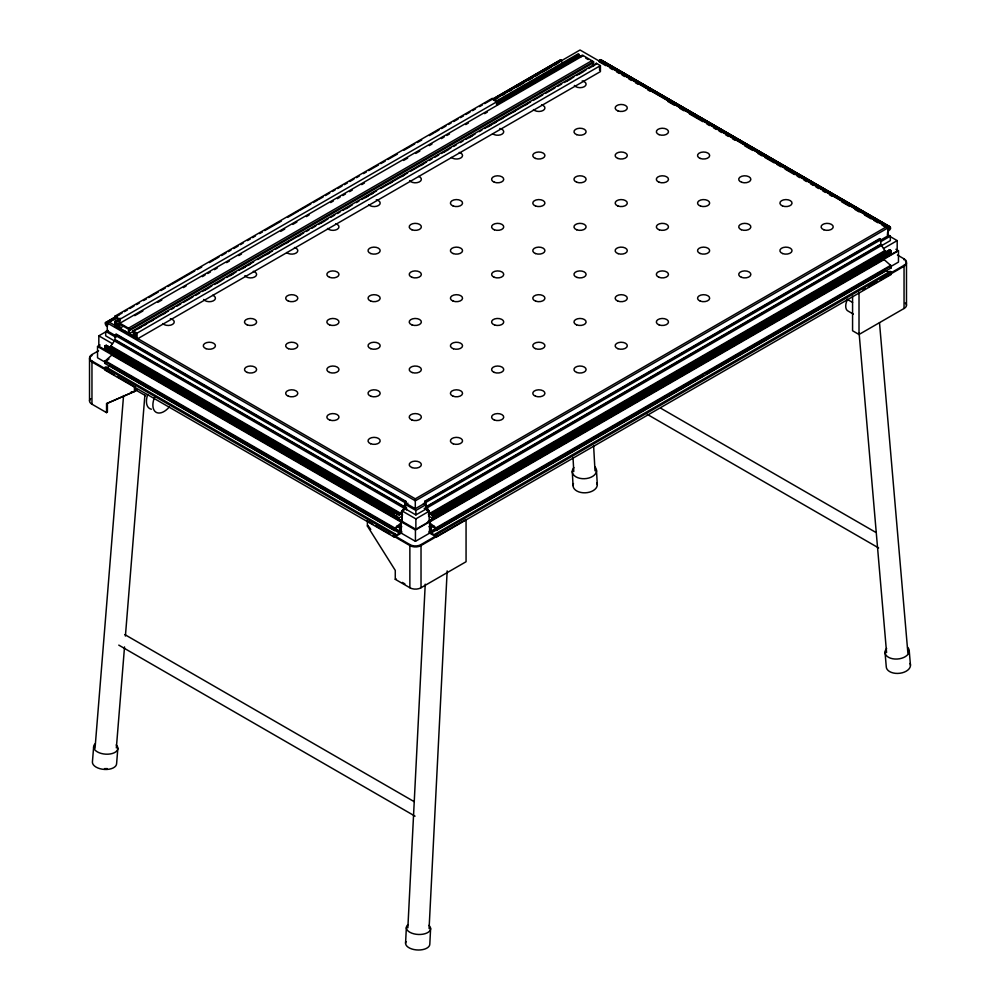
<?xml version="1.0" encoding="UTF-8"?>
<svg xmlns="http://www.w3.org/2000/svg" width="1000" height="1000" viewBox="0 0 1000 1000"><rect width="100%" height="100%" fill="white"/><g stroke="black" fill="none" stroke-linecap="round" stroke-linejoin="round"><path stroke-width="1.5" d="M405.562 943.25L406.35 927.725M407.863 927.75L425.238 584.163M429.087 928.512L447.163 570.925M430.6 928.587L429.812 944.112A12.138 6.312 2.9 0 1 416.138 949.887A12.138 6.312 2.9 0 1 405.975 941.625M93.637 746.912L92.4 762.175A12.138 6.55 4.6 0 0 104.513 769.438A12.138 6.55 4.6 0 0 116.613 763.55L117.85 748.288M95.037 748.275L123.562 395.562M116.35 747.925L124.525 646.925M125.4 636.05L144.875 395.213M112.2 349.438L109.513 347.887L114.987 340.112L115.2 335.275L116.237 334.087L405.838 501.287L406.15 504.175M401.763 532.863L394.338 537.15L104.75 369.963L104.75 367.55L105.887 366.887L395.487 534.087L395.487 535.475L399.562 533.112L399.6 525.35L395.538 528.462L395.538 529.85L394.338 530.55L394.338 528.562L402.212 522L402.2 516.188L398.488 518.013L396.438 515.325L394.588 516.062L104.8 348.8L105.087 346L106.188 345.25L399.1 515.075L404.575 507.312L404.787 502.463L405.838 501.287M424.613 504.062L424.938 501.175L425.975 502.35L425.975 506.763L427.212 507.775C430.45 513.35 429.925 516.125 434.712 513.65L434.988 512.325L889.75 249.775L891.062 250.95L890.938 253.388M394.338 530.55L104.75 363.35L104.75 361.362L112.875 354.15L402.463 521.337M394.588 516.062C392.775 515.037 396.262 510.487 396.05 513.763L397.062 513.288M107.475 326.55C105.487 326.538 104.05 321.163 106.8 322.9L107.85 324.975M887.425 233.4C886.975 230.263 892.3 229.938 890.113 226.838L600.525 59.638L599.438 60.163L599.163 61.788L605.9 65.675M887.738 229.675L890.113 226.838M888.475 250.613L886.425 252.413L885.525 251.9L880.75 244.2L880.75 239.788L879.7 238.612L424.938 501.175M428.462 514.75L428.738 513.013M429.012 532.75L436.425 537.038L891.2 274.475L891.2 272.075L890.05 271.413L435.288 533.962L435.288 535.35L431.2 533L431.163 525.237L435.225 528.35L435.225 529.738L436.425 530.425L891.2 267.875L891.2 265.887L883.062 258.663L428.3 521.225M889.75 249.775L432.075 514.138M106.962 360.487L109 358.938M428.562 516.075L431.775 517.85L437.375 514.612M886.538 255.3L887.225 255.312L431.987 517.725M119.675 319.538L115.625 321.875L115.625 322.863L119.05 324.85L119.05 319.775L115.625 317.787L115.625 318.775L114.763 318.288L114.763 316.3L492.3 98.338L497.45 101.3L497.45 105.125L496.6 104.625L496.6 101.8L493.162 99.825M105.5 322.562L115.35 316.925M117.638 315.55L122.1 313.038M124.388 311.663L127.5 309.913M129.787 308.538L134.05 306.025M136.525 304.65L139.45 302.913M143.5 300.575L146.387 299.012M148.675 297.638L158.338 292M160.825 290.625L165.275 288.1M167.787 286.55L170.487 284.988M171.612 284.387L182.825 277.975M183.762 277.375L194.775 270.963M197.262 269.587L201.713 267.062M209.4 262.575L213.863 260.05M214.8 259.462L219.062 256.95M221.55 255.562L226 253.038M228.3 251.663L230.987 250.113M233.688 248.55L238.15 246.038M240.438 244.65L243.363 242.925M247.413 240.588L250.3 239.025M252.587 237.638L255.5 235.912M259.55 233.575L262.438 232.013M264.725 230.625L281.337 221.1M287.675 217.387L298.688 210.975M299.812 210.375L310.837 203.962M313.312 202.587L317.762 200.062M318.712 199.462L323.162 196.95M325.45 195.575L329.725 193.062M332.425 191.5L335.125 189.938M337.6 188.562L342.062 186.038M344.35 184.662L347.463 182.925M349.75 181.55L354.012 179.037M356.488 177.65L359.412 175.912M363.462 173.575L366.35 172.013M368.638 170.637L378.5 165M380.788 163.625L385.238 161.112M387.75 159.562L397.388 154.1M403.725 150.387L414.738 143.975M417.212 142.587L421.675 140.075M429.363 135.575L433.825 133.062M434.762 132.463L439.025 129.95M441.512 128.575L445.962 126.05M448.475 124.5L451.175 122.938M453.65 121.562L458.113 119.038M460.4 117.662L463.512 115.925M465.8 114.55L470.062 112.037M472.55 110.65L475.462 108.912M479.513 106.575L482.4 105.013M484.688 103.637L560.675 59.825L561.85 61.975M105.363 322.887L118.863 315.1M492.663 99.288L560.675 59.825M106.8 322.9L114.9 318.225M494.1 99.3L561.575 60.35M115.725 335.775L107.263 330.887L107.263 322.962L117.075 317.288M493.65 99.875L580.037 50L888.075 227.85L888.075 235.775L879.963 240.45M107.075 323.438L115.175 318.762M494.375 99.838L498.425 97.5M502.463 95.162L505.163 93.612M509.212 91.275L511.912 89.712M515.962 87.375L524.062 82.7M528.112 80.363L532.163 78.025M534.85 76.475L538.9 74.138M541.6 72.575L551.05 67.125M553.75 65.562L557.8 63.225M496.6 104.625L582.4 55.087L593.55 61.675L593.55 62.663L130.213 330.175L129.35 329.675L129.35 333.638L133.85 336.238L133 330.8L596.337 63.288L600.425 65.638L600.425 71.588L137.075 339.087L114.763 326.213L114.763 321.388L120.162 318.263M495.712 101.45L578.112 53.875L578.962 54.363L578.962 55.362L496.562 102.938M114.763 316.3L119.913 319.275L578.962 54.363M115.625 322.863L119.675 320.525M500.613 101.587L503.325 100.025M512.775 94.562L515.475 93M519.525 90.662L522.238 89.1M531.688 83.65L534.388 82.088M566.812 63.362L570.862 61.025M115.625 325.712L119.05 327.7L119.05 325.838L115.625 323.862L115.625 325.712L118.325 324.162M593.55 61.675L130.213 329.188L119.913 323.237L583.263 55.575M112.55 354.162L98.825 346.238L98.825 335.838L108.138 330.462M134.775 315.65L142.875 310.975M157.738 302.387L161.788 300.05M183.4 287.575L186.1 286.012M202.312 276.65L205.012 275.1M207.712 273.538L210.425 271.975M214.475 269.637L217.175 268.075M226.625 262.613L229.338 261.062M238.787 255.6L241.488 254.037M280.663 231.425L284.713 229.075M292.825 224.4L296.875 222.062M306.325 216.6L309.037 215.037M330.65 202.562L333.35 201M337.4 198.663L340.1 197.1M342.8 195.55L345.5 193.988M349.562 191.65L352.262 190.087M361.712 184.625L364.412 183.062M403.587 160.45L407.65 158.112M415.75 153.425L419.8 151.088M429.263 145.625L431.962 144.075M441.413 138.613L444.125 137.05M446.825 135.488L449.525 133.938M465.737 124.575L468.438 123.012M484.65 113.65L487.35 112.1M119.913 328.188L128.488 333.15L128.488 329.188L119.913 324.225L119.913 328.188L123.963 325.85M128.488 328.188L591.838 60.688M105.262 362.262L97.537 357.8L97.537 346.488L100.113 345M135.287 386.012L135.287 391.075L107.4 403.212L107.4 412.125L106.55 412.625L91.962 404.2L91.962 361.025A7.625 4.4 0 0 1 91.962 354.575L98.588 350.75M399.55 514.987L107.463 346.1L106.463 346.562L106.188 345.25M129.35 333.638L149.613 321.95M152.312 320.387L161.775 314.925M164.475 313.363L168.525 311.025M171.225 309.462L173.925 307.9M176.625 306.35L180.688 304M183.388 302.45L192.838 296.988M195.538 295.425L199.6 293.087M202.3 291.525L205 289.962M207.7 288.412L211.75 286.062M214.45 284.513L217.162 282.95M221.213 280.613L223.912 279.05M226.612 277.488L236.075 272.025M238.775 270.475L253.625 261.887M257.688 259.55L272.538 250.975M275.25 249.412L284.7 243.95M287.4 242.387L296.863 236.938M299.562 235.375L303.612 233.038M306.312 231.475L309.012 229.913M311.712 228.35L315.775 226.012M318.475 224.45L321.175 222.9M325.225 220.55L327.925 219M330.625 217.438L334.688 215.1M337.388 213.538L340.087 211.975M342.788 210.413L346.838 208.075M349.538 206.513L352.238 204.963M356.3 202.613L359 201.062M361.7 199.5L376.562 190.912M380.613 188.575L388.713 183.9M391.413 182.338L407.625 172.975M410.325 171.425L419.787 165.963M422.488 164.4L426.538 162.062M429.237 160.5L431.95 158.938M434.65 157.387L438.7 155.037M441.4 153.488L444.1 151.925M446.8 150.363L450.85 148.025M453.562 146.463L456.262 144.9M460.312 142.562L463.013 141M465.712 139.45L475.175 133.988M479.225 131.65L481.925 130.087M484.625 128.525L499.487 119.95M503.537 117.613L511.65 112.925M514.35 111.363L523.8 105.913M526.5 104.35L530.562 102.013M533.263 100.45L542.712 94.987M545.413 93.425L554.875 87.975M557.575 86.412L561.625 84.075M564.325 82.513L567.025 80.95M569.738 79.388L573.787 77.05M576.487 75.487L579.188 73.938M583.237 71.588L585.938 70.037M588.65 68.475L591.35 66.912M138.4 328.663L141.1 327.1M143.8 325.55L146.5 323.988M150.562 321.65L153.262 320.087M162.712 314.625L165.413 313.062M204.587 290.45L208.65 288.113M216.75 283.425L220.8 281.087M230.263 275.625L232.963 274.075M242.413 268.612L245.125 267.05M247.825 265.487L250.525 263.938M266.737 254.575L269.438 253.012M285.65 243.65L288.35 242.1M297.8 236.637L300.5 235.075M320.763 223.375L324.825 221.038M346.438 208.562L349.137 207M365.35 197.638L368.05 196.075M370.75 194.525L373.45 192.963M389.663 183.6L392.362 182.037M401.825 176.588L404.525 175.025M420.725 165.662L423.438 164.1M443.7 152.4L447.75 150.062M469.363 137.587L472.062 136.025M488.275 126.662L490.975 125.113M493.675 123.55L496.375 121.988M500.438 119.65L503.137 118.088M512.587 112.625L515.288 111.075M524.75 105.612L527.45 104.05M566.625 81.438L570.675 79.088M578.787 74.412L582.837 72.075M592.288 66.612L594.987 65.05M133 330.8L137.075 333.15L600.425 65.638M104.75 363.35L105.95 362.663M106.912 367.688L109.975 365.925M106.55 412.625L106.55 403.7L107.4 403.212M106.55 403.7L135.287 391.075M392.612 535.562L409.862 545.55A7.625 4.4 0 0 0 421.025 545.55L466.062 519.513L466.062 561.737L421.025 587.737A7.625 4.4 0 0 1 409.862 587.737L395.275 579.325L395.275 570.4L367.388 526.062L368.25 525.575M423.413 503.413L425.737 504.762L425.737 509.225L415.875 514.925L405.575 508.975L405.575 504.513L407.9 503.175M137.312 338.325L415.3 498.825L886.363 226.85M888.075 227.85L415.3 500.8L107.263 322.962M402.137 521.362L402.137 510.95L406.138 508.65M425.45 501.463L880.212 238.912M425.975 502.35L880.75 239.788M405.838 503.275L415.3 508.725L426.087 502.5M880.462 241.85L890.325 236.163L890.325 240.613L881.688 245.6M405.575 504.513L415.875 510.462L425.737 504.762M425.975 506.763L880.75 244.2M426.188 507.188L880.95 244.638M427.212 507.775L881.975 245.225M883.888 248.3L897.188 240.613L897.188 251.025L883.888 258.7M401.763 526.775L400.688 527.388L400.688 532.15L401.763 531.525M402.137 510.95L415.875 518.888L429.175 511.2L429.175 521.613M430.312 513.062L885.075 250.5M104.75 367.55L394.338 534.75L395.487 534.087M430.45 513.862L885.212 251.312M430.763 514.45L885.525 251.9M431.213 514.875L885.975 252.312M431.662 514.963L507.65 470.95M508.587 470.55L623.7 403.95M624.637 403.55L727.613 343.963M728.538 343.562L843.662 276.962M844.6 276.562L886.85 252.025M434.988 512.325L435.887 512.85L890.662 250.3M435.887 512.85L890.85 250.525M432.287 517.9C432.537 512.475 437.95 518.387 436.3 513.513L891.062 250.95M436.425 513.975L891.2 251.425M438.512 513.95L442.775 511.5M445.262 510.062L510.25 472.537M512.737 471.1L522.4 465.525M524.888 464.1L527.788 462.413M530.275 460.975L541.287 454.625M542.425 453.963L546.688 451.5M549.175 450.075L607.413 416.45M609.9 415.012L626.3 405.538M628.787 404.1L638.45 398.525M640.938 397.088L645.2 394.625M646.338 393.975L650.6 391.512M653.075 390.075L657.337 387.612M658.475 386.962L662.738 384.5M665.225 383.062L723.462 349.438M725.95 348.013L742.362 338.537M744.837 337.1L747.75 335.425M750.238 333.988L761.25 327.625M762.387 326.975L766.65 324.513M769.137 323.075L778.787 317.5M781.275 316.062L846.263 278.55M848.75 277.113L858.413 271.537M860.9 270.1L863.812 268.412M866.3 266.988L870.55 264.525M873.037 263.087L877.3 260.625M878.438 259.975L882.7 257.512M436.175 515.95L891.2 253.113M428.35 521.438L883.125 258.888M112.825 354.363L415.875 529.288L883.312 259.325M884.325 258.95L898.475 250.775L898.475 262.087L890.75 266.55M415.438 530.025L429.6 521.85L429.6 533.162L415.438 541.337L401.287 533.162L401.287 521.85L415.438 530.025L415.438 541.337M428.55 521.888L428.975 522.362L883.75 259.8M430.913 527.675L433.862 525.913M428.975 522.362L436.037 527.85L890.8 265.287M430.913 531.225L434.963 528.888M436.425 530.425L436.425 528.45L891.2 265.887M431.2 531.763L435.25 529.425M431.2 533L703.8 375.625M706.5 374.062L885.975 270.438L889.025 272.213M435.288 533.962L436.425 534.625L891.2 272.075M890.8 272.95L904.05 265.3A7.625 4.4 0 0 0 904.05 258.863L897.412 255.037M393.938 535.363L409.862 544.562A7.625 4.4 0 0 0 421.025 544.562L436.912 535.388M862.987 290.012L865.638 288.45M868.288 286.95L877.562 281.575M880.212 280.062L904.05 266.275A7.625 4.4 0 0 0 905.375 260.788M395.275 579.325L396.138 578.825M852.575 296.1L852.575 330.775L859.013 334.487L904.05 308.488A7.625 4.4 0 0 0 905.375 302.975M134.975 391.138L137.325 390M402.638 514.9C399.575 513.775 408.1 502.65 406.362 509.888M108.713 350.788L109.4 350.775M600.337 59.638L890.337 227.013M890.462 227.338L600.525 59.638M599.438 60.163L889.025 227.35M599.163 60.7L888.75 227.887M609.938 68.012L612.625 69.562M616.675 71.9L619.362 73.45M622.062 75.013L624.75 76.562M628.8 78.9L631.487 80.45M635.525 82.788L638.225 84.338M647.65 89.787L650.35 91.337M667.85 101.45L674.587 105.337M679.975 108.45L684.013 110.775M689.4 113.888L702.875 121.662M706.912 124L709.613 125.55M713.65 127.888L716.35 129.438M719.038 131L721.737 132.55M725.775 134.887L728.462 136.438M732.513 138.775L735.2 140.325M744.625 145.775L752.712 150.438M758.1 153.55L762.138 155.887M764.837 157.438L774.262 162.887M776.963 164.438L781 166.775M785.037 169.1L794.463 174.55M797.163 176.1L799.85 177.662M803.9 179.988L806.587 181.55M810.625 183.875L813.325 185.438M816.012 186.988L818.713 188.55M822.75 190.875L825.45 192.438M829.488 194.762L832.175 196.325M841.612 201.762L849.688 206.425M855.075 209.537L859.125 211.875M864.513 214.988L871.237 218.875M873.938 220.425L877.975 222.763M882.013 225.087L888.75 228.988M585.712 58.137L588.162 59.55M593.55 62.663L592.7 62.175L592.7 66.137M578.962 55.362L581.25 56.675M887.75 234.675L890.325 236.163M887.2 234.85L897.188 240.613M895.9 249.288L898.475 250.775M889.987 267.175L891.2 267.875M847.212 299.337L852.575 302.438M853.325 314.1L848.337 311.212A10.613 6.125 -60 0 1 847.5 299.475M660.713 408.2L875.812 532.388M647.275 414.375L878.612 547.938M114.763 321.388L115.625 321.875M108.975 321.962L115.725 325.863M118.413 327.425L121.112 328.975M123.812 330.538L126.512 332.1M129.213 333.65L133.262 335.988M424.175 508.325L429.175 511.2M115.725 334.387L405.325 501.587M115.2 335.275L404.787 502.463M115.988 337.325L105.688 331.375L105.688 335.838L403.562 507.9M115.2 339.688L404.787 506.875M114.987 340.112L404.575 507.312M98.825 335.838L112.55 343.762M429.012 526.663L430.075 527.275L430.075 532.038L429.012 531.413M110.862 345.988L400.45 513.175M110.725 346.788L400.312 513.987M110.412 347.375L400 514.575M107.225 346.125L398.688 514.25M113.263 350.037L124.325 356.438M125.375 357.025L129.713 359.55M132.113 360.913L136.45 363.438M137.5 364.025L202.45 401.55M204.85 402.912L209.188 405.438M210.238 406.025L221.312 412.438M222.362 413.025L226.7 415.538M229.1 416.912L233.425 419.425M234.488 420.025L238.812 422.537M241.213 423.913L299.425 457.537M301.825 458.9L304.812 460.65M307.213 462.013L318.288 468.425M319.337 469.012L323.675 471.538M326.075 472.9L330.412 475.425M331.463 476.012L335.8 478.537M338.2 479.9L397.75 514.3M105.288 345.775L394.875 512.962M242.5 425.112L245.188 426.662M105.087 346L394.688 513.188M104.875 346.425L394.462 513.625M104.75 346.9L394.338 514.1M110.538 351.425L149.812 374.1M152.3 375.538L156.55 377.987M157.688 378.65L161.938 381.1M164.412 382.537L168.675 384.988M169.8 385.65L174.062 388.1M176.537 389.538L180.787 391.987M183.275 393.425L186.175 395.1M188.663 396.538L246.788 430.1M249.275 431.525L253.525 433.988M254.662 434.637L258.913 437.088M261.4 438.525L265.65 440.988M266.788 441.637L277.775 447.975M280.25 449.412L283.163 451.087M285.637 452.525L343.775 486.087M346.25 487.512L350.5 489.975M351.637 490.625L355.887 493.088M358.375 494.513L362.625 496.975M363.762 497.625L374.75 503.975M377.238 505.4L380.138 507.088M382.625 508.512L399 517.962M104.75 348.587L398.488 518.013M112.625 354.8L402.212 522M97.537 346.488L111.688 354.663M112.2 355.275L401.788 522.475M396.912 526.025L399.85 527.788M105.138 360.763L394.725 527.962M395.812 529.012L399.85 531.35M104.75 361.362L394.338 528.562M395.525 529.55L399.562 531.875M111.312 366.7L399.562 533.112M91.962 361.025L105.225 368.688M114.525 375.037L91.962 361.987A7.625 4.4 0 0 1 91.25 356.012M117.175 376.55L133.1 385.763M368.713 521.775L372.7 524.1M375.35 525.6L389.95 534.062M135.025 389.613L145.675 395.763M402.375 582.425L404.875 583.875M124.85 634.612L414.35 801.75M118.775 645.113L415.037 816.162M425.375 507.912L427.987 511.712M369.075 526.875L370.712 529.487M909.237 650.95L910.475 665.312M879.5 322.725L907.887 652.987M859.112 333.175L886.575 652.588M885.025 652.262L886.25 666.625A12.138 7.412 -4.9 0 0 899.95 673.25A12.138 7.412 -4.9 0 0 910.05 663.413M596.512 470.625L597.3 484.725M593.625 445.875L595 470.775M573.013 457.512L573.787 471.512M572.275 471.475L573.05 485.575M906.488 263.05L906.488 305.262M904.05 258.863L904.05 259.862M904.05 265.3L904.05 308.488M890.05 271.413L890.05 272.8M859.013 292.275L859.013 334.487M599.562 66.137L599.562 70.1M596.337 63.288L596.337 64.275M436.425 534.625L436.425 537.038M430.037 524.637L430.037 525.962M421.025 544.562L421.025 587.737M415.875 510.462L415.875 514.925M415.875 518.888L415.875 529.288M415.3 498.825L415.3 508.725M409.862 544.562L409.862 587.737M400.725 524.75L400.725 526.087M394.338 534.75L394.338 537.15M367.388 520.037L367.388 526.062M137.075 333.15L137.075 339.087M134.438 386.512L134.438 391.562M130.213 329.188L130.213 330.175M119.913 319.275L119.913 323.237M91.962 354.575L91.962 355.575M89.525 358.762L89.525 400.975M91.962 404.2A7.625 4.4 0 0 1 90.65 398.688M169.275 406.975A15.775 9.113 -60 0 1 155.762 412.075A15.775 9.113 -60 0 1 154.75 396.85M151.387 409.225A15.775 9.113 -60 0 1 147.75 394.538M907.613 647.325A12.138 7.412 -4.9 0 1 897.138 659.038A12.138 7.412 -4.9 0 1 886.637 648.462M594.875 466.85A12.138 7.65 -3.2 0 1 584.412 478.713A12.138 7.65 -3.2 0 1 573.875 467.587M596.875 482.762A12.138 7.65 -3.2 0 1 585.2 492.812A12.138 7.65 -3.2 0 1 573.462 483.575M294.488 247.512A6.062 3.5 0 0 1 296.25 252.975A6.062 3.5 0 0 1 286.65 252.537M253.3 271.288A6.062 3.5 0 0 1 254.613 277.013A6.062 3.5 0 0 1 244.887 275.663M499.837 128.475A6.062 3.5 0 0 1 502.388 133.938A6.062 3.5 0 0 1 492.575 133.65M335.675 223.738A6.062 3.5 0 0 1 337.212 229.325A6.062 3.5 0 0 1 327.512 228.45M582.212 80.913A6.062 3.5 0 0 1 584.325 86.662A6.062 3.5 0 0 1 574.375 85.438M459.237 152.4A6.062 3.5 0 0 1 460.988 157.863A6.062 3.5 0 0 1 451.388 157.425M376.287 199.8A6.062 3.5 0 0 1 378.612 205.425A6.062 3.5 0 0 1 368.7 204.662M170.35 318.7A6.062 3.5 0 0 1 172.688 324.312A6.062 3.5 0 0 1 162.775 323.562M212.662 295.25A6.062 3.5 0 0 1 213.188 300.912A6.062 3.5 0 0 1 203.7 299.45M418.6 176.363A6.062 3.5 0 0 1 419.113 182.025A6.062 3.5 0 0 1 409.625 180.55M541.613 104.838A6.062 3.5 0 0 1 543.15 110.438A6.062 3.5 0 0 1 533.45 109.55M133.062 391.775A10.613 6.125 -60 0 1 131.312 391.763M428.963 925.375A12.138 6.312 2.9 0 1 418.5 934.475A12.138 6.312 2.9 0 1 407.962 924.625M116.225 744.912A12.138 6.55 4.6 0 1 105.75 754.175A12.138 6.55 4.6 0 1 95.25 743.725M107.25 768.575A10.613 5.737 4.6 0 1 104.513 768.612M136.213 333.638L134.713 332.775L134.713 336.737L136.213 337.6L136.213 333.638M247.225 372.45A6.062 3.5 0 0 0 256.613 369.725A6.062 3.5 0 0 0 247.825 366.4A6.062 3.5 0 0 0 247.225 372.45M288.412 396.238A6.062 3.5 0 0 0 297.8 393.5A6.062 3.5 0 0 0 289.012 390.175A6.062 3.5 0 0 0 288.412 396.238M329.875 420.112A6.062 3.5 0 0 0 338.988 417.1A6.062 3.5 0 0 0 329.913 414.038A6.062 3.5 0 0 0 329.875 420.112M494.162 372.388A6.062 3.5 0 0 0 503.713 369.85A6.062 3.5 0 0 0 495.125 366.35A6.062 3.5 0 0 0 494.162 372.388M370.775 301.112A6.062 3.5 0 0 0 380.163 298.387A6.062 3.5 0 0 0 371.388 295.062A6.062 3.5 0 0 0 370.775 301.112M494.613 325A6.062 3.5 0 0 0 503.738 321.987A6.062 3.5 0 0 0 494.65 318.925A6.062 3.5 0 0 0 494.613 325M411.962 277.337A6.062 3.5 0 0 0 421.35 274.613A6.062 3.5 0 0 0 412.562 271.288A6.062 3.5 0 0 0 411.962 277.337M370.775 253.562A6.062 3.5 0 0 0 380.163 250.837A6.062 3.5 0 0 0 371.388 247.5A6.062 3.5 0 0 0 370.775 253.562M535.35 348.612A6.062 3.5 0 0 0 544.9 346.062A6.062 3.5 0 0 0 536.312 342.562A6.062 3.5 0 0 0 535.35 348.612M453.15 301.112A6.062 3.5 0 0 0 462.537 298.387A6.062 3.5 0 0 0 453.75 295.062A6.062 3.5 0 0 0 453.15 301.112M206.038 348.675A6.062 3.5 0 0 0 215.425 345.95A6.062 3.5 0 0 0 206.637 342.612A6.062 3.5 0 0 0 206.038 348.675M494.363 420.025A6.062 3.5 0 0 0 503.725 417.262A6.062 3.5 0 0 0 494.913 413.963A6.062 3.5 0 0 0 494.363 420.025M329.588 324.9A6.062 3.5 0 0 0 338.975 322.175A6.062 3.5 0 0 0 330.2 318.837A6.062 3.5 0 0 0 329.588 324.9M535.55 396.238A6.062 3.5 0 0 0 544.913 393.488A6.062 3.5 0 0 0 536.1 390.188A6.062 3.5 0 0 0 535.55 396.238M453.425 348.775A6.062 3.5 0 0 0 462.55 345.763A6.062 3.5 0 0 0 453.462 342.713A6.062 3.5 0 0 0 453.425 348.775M411.962 324.9A6.062 3.5 0 0 0 421.35 322.175A6.062 3.5 0 0 0 412.562 318.837A6.062 3.5 0 0 0 411.962 324.9M700.3 301.125A6.062 3.5 0 0 0 709.663 298.375A6.062 3.5 0 0 0 700.85 295.075A6.062 3.5 0 0 0 700.3 301.125M618.175 253.663A6.062 3.5 0 0 0 627.3 250.65A6.062 3.5 0 0 0 618.212 247.587A6.062 3.5 0 0 0 618.175 253.663M535.525 206A6.062 3.5 0 0 0 544.913 203.275A6.062 3.5 0 0 0 536.125 199.95A6.062 3.5 0 0 0 535.525 206M494.338 182.225A6.062 3.5 0 0 0 503.725 179.5A6.062 3.5 0 0 0 494.938 176.163A6.062 3.5 0 0 0 494.338 182.225M658.913 277.275A6.062 3.5 0 0 0 668.45 274.738A6.062 3.5 0 0 0 659.875 271.225A6.062 3.5 0 0 0 658.913 277.275M576.712 229.788A6.062 3.5 0 0 0 586.1 227.05A6.062 3.5 0 0 0 577.312 223.725A6.062 3.5 0 0 0 576.712 229.788M741.488 277.35A6.062 3.5 0 0 0 750.85 274.6A6.062 3.5 0 0 0 742.038 271.288A6.062 3.5 0 0 0 741.488 277.35M659.362 229.875A6.062 3.5 0 0 0 668.475 226.863A6.062 3.5 0 0 0 659.4 223.812A6.062 3.5 0 0 0 659.362 229.875M329.588 277.337A6.062 3.5 0 0 0 338.975 274.613A6.062 3.5 0 0 0 330.2 271.288A6.062 3.5 0 0 0 329.588 277.337M576.737 372.463A6.062 3.5 0 0 0 586.1 369.712A6.062 3.5 0 0 0 577.288 366.4A6.062 3.5 0 0 0 576.737 372.463M700.55 206.1A6.062 3.5 0 0 0 709.663 203.088A6.062 3.5 0 0 0 700.588 200.037A6.062 3.5 0 0 0 700.55 206.1M617.9 158.45A6.062 3.5 0 0 0 627.288 155.725A6.062 3.5 0 0 0 618.5 152.387A6.062 3.5 0 0 0 617.9 158.45M576.712 134.662A6.062 3.5 0 0 0 586.1 131.938A6.062 3.5 0 0 0 577.312 128.613A6.062 3.5 0 0 0 576.712 134.662M659.087 182.225A6.062 3.5 0 0 0 668.475 179.5A6.062 3.5 0 0 0 659.688 176.163A6.062 3.5 0 0 0 659.087 182.225M823.85 229.788A6.062 3.5 0 0 0 833.213 227.037A6.062 3.5 0 0 0 824.4 223.738A6.062 3.5 0 0 0 823.85 229.788M741.737 182.325A6.062 3.5 0 0 0 750.85 179.312A6.062 3.5 0 0 0 741.775 176.25A6.062 3.5 0 0 0 741.737 182.325M659.087 134.662A6.062 3.5 0 0 0 668.475 131.938A6.062 3.5 0 0 0 659.688 128.613A6.062 3.5 0 0 0 659.087 134.662M617.9 110.887A6.062 3.5 0 0 0 627.288 108.162A6.062 3.5 0 0 0 618.5 104.838A6.062 3.5 0 0 0 617.9 110.887M370.775 348.675A6.062 3.5 0 0 0 380.163 345.95A6.062 3.5 0 0 0 371.388 342.612A6.062 3.5 0 0 0 370.775 348.675M412.238 372.55A6.062 3.5 0 0 0 421.362 369.538A6.062 3.5 0 0 0 412.287 366.488A6.062 3.5 0 0 0 412.238 372.55M453.15 206A6.062 3.5 0 0 0 462.537 203.275A6.062 3.5 0 0 0 453.75 199.95A6.062 3.5 0 0 0 453.15 206M617.725 301.05A6.062 3.5 0 0 0 627.275 298.512A6.062 3.5 0 0 0 618.688 295.012A6.062 3.5 0 0 0 617.725 301.05M535.525 253.562A6.062 3.5 0 0 0 544.913 250.837A6.062 3.5 0 0 0 536.125 247.5A6.062 3.5 0 0 0 535.525 253.562M371.05 396.337A6.062 3.5 0 0 0 380.175 393.312A6.062 3.5 0 0 0 371.1 390.262A6.062 3.5 0 0 0 371.05 396.337M329.588 372.45A6.062 3.5 0 0 0 338.975 369.725A6.062 3.5 0 0 0 330.2 366.4A6.062 3.5 0 0 0 329.588 372.45M288.412 348.675A6.062 3.5 0 0 0 297.8 345.95A6.062 3.5 0 0 0 289.012 342.612A6.062 3.5 0 0 0 288.412 348.675M247.225 324.9A6.062 3.5 0 0 0 256.613 322.175A6.062 3.5 0 0 0 247.825 318.837A6.062 3.5 0 0 0 247.225 324.9M288.412 301.112A6.062 3.5 0 0 0 297.8 298.387A6.062 3.5 0 0 0 289.012 295.062A6.062 3.5 0 0 0 288.412 301.112M617.925 348.688A6.062 3.5 0 0 0 627.288 345.925A6.062 3.5 0 0 0 618.475 342.625A6.062 3.5 0 0 0 617.925 348.688M535.8 301.212A6.062 3.5 0 0 0 544.925 298.2A6.062 3.5 0 0 0 535.837 295.15A6.062 3.5 0 0 0 535.8 301.212M453.15 253.562A6.062 3.5 0 0 0 462.537 250.837A6.062 3.5 0 0 0 453.75 247.5A6.062 3.5 0 0 0 453.15 253.562M411.987 467.575A6.062 3.5 0 0 0 421.35 464.825A6.062 3.5 0 0 0 412.537 461.525A6.062 3.5 0 0 0 411.987 467.575M370.613 443.725A6.062 3.5 0 0 0 380.15 441.188A6.062 3.5 0 0 0 371.562 437.675A6.062 3.5 0 0 0 370.613 443.725M411.8 419.95A6.062 3.5 0 0 0 421.337 417.4A6.062 3.5 0 0 0 412.75 413.9A6.062 3.5 0 0 0 411.8 419.95M453.175 443.8A6.062 3.5 0 0 0 462.537 441.05A6.062 3.5 0 0 0 453.725 437.738A6.062 3.5 0 0 0 453.175 443.8M452.975 396.163A6.062 3.5 0 0 0 462.525 393.625A6.062 3.5 0 0 0 453.938 390.125A6.062 3.5 0 0 0 452.975 396.163M411.962 229.788A6.062 3.5 0 0 0 421.35 227.05A6.062 3.5 0 0 0 412.562 223.725A6.062 3.5 0 0 0 411.962 229.788M576.538 324.825A6.062 3.5 0 0 0 586.087 322.287A6.062 3.5 0 0 0 577.5 318.788A6.062 3.5 0 0 0 576.538 324.825M494.338 277.337A6.062 3.5 0 0 0 503.725 274.613A6.062 3.5 0 0 0 494.938 271.288A6.062 3.5 0 0 0 494.338 277.337M659.112 324.913A6.062 3.5 0 0 0 668.475 322.15A6.062 3.5 0 0 0 659.663 318.85A6.062 3.5 0 0 0 659.112 324.913M576.987 277.438A6.062 3.5 0 0 0 586.112 274.425A6.062 3.5 0 0 0 577.025 271.375A6.062 3.5 0 0 0 576.987 277.438M494.338 229.788A6.062 3.5 0 0 0 503.725 227.05A6.062 3.5 0 0 0 494.938 223.725A6.062 3.5 0 0 0 494.338 229.788M576.712 182.225A6.062 3.5 0 0 0 586.1 179.5A6.062 3.5 0 0 0 577.312 176.163A6.062 3.5 0 0 0 576.712 182.225M535.525 158.45A6.062 3.5 0 0 0 544.913 155.725A6.062 3.5 0 0 0 536.125 152.387A6.062 3.5 0 0 0 535.525 158.45M700.1 253.487A6.062 3.5 0 0 0 709.638 250.95A6.062 3.5 0 0 0 701.062 247.45A6.062 3.5 0 0 0 700.1 253.487M617.9 206A6.062 3.5 0 0 0 627.288 203.275A6.062 3.5 0 0 0 618.5 199.95A6.062 3.5 0 0 0 617.9 206M741.287 229.713A6.062 3.5 0 0 0 750.825 227.175A6.062 3.5 0 0 0 742.25 223.675A6.062 3.5 0 0 0 741.287 229.713M782.663 253.575A6.062 3.5 0 0 0 792.025 250.812A6.062 3.5 0 0 0 783.213 247.512A6.062 3.5 0 0 0 782.663 253.575M782.475 205.938A6.062 3.5 0 0 0 792.013 203.4A6.062 3.5 0 0 0 783.438 199.9A6.062 3.5 0 0 0 782.475 205.938M700.275 158.45A6.062 3.5 0 0 0 709.663 155.725A6.062 3.5 0 0 0 700.875 152.387A6.062 3.5 0 0 0 700.275 158.45"/></g></svg>
